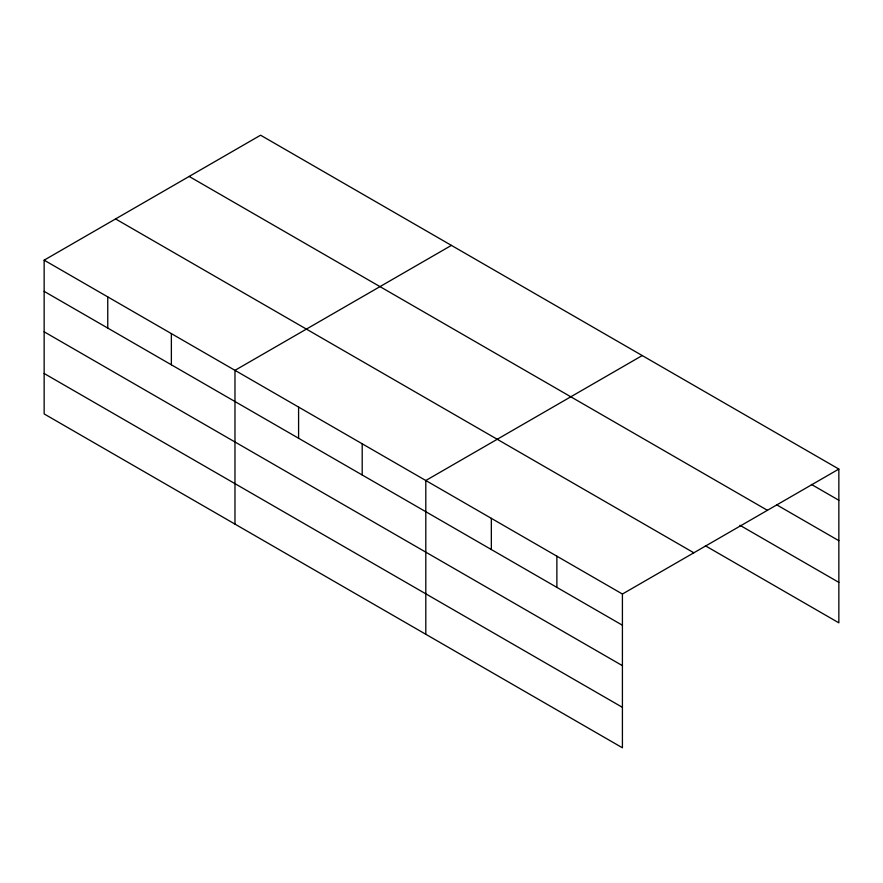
<?xml version="1.0" encoding="UTF-8"?>
<svg xmlns="http://www.w3.org/2000/svg" width="883" height="883" viewBox="0 0 883 883"><rect width="100%" height="100%" fill="white"/><g stroke="black" fill="none" stroke-linecap="round" stroke-linejoin="round"><path stroke-width="1.32" d="M44.15 260.165L622.416 594.027L622.416 747.791L44.15 413.928L44.15 260.165L260.584 135.209L838.85 469.072L838.85 622.835L705.396 545.782M451.412 245.386L234.977 370.341L234.977 524.105M642.239 355.551L425.805 480.518L425.805 634.281M622.416 594.027L838.85 469.072M811.444 484.436L838.85 500.264M776.885 504.933L838.85 540.705M189.161 176.445L767.426 510.308M739.954 525.286L838.85 582.383M115.574 218.929L693.839 552.791M44.15 291.357L622.416 625.219M44.15 331.809L622.416 665.661M44.15 373.487L622.416 707.338M556.875 556.191L556.875 587.383M491.345 518.354L491.345 549.546M362.196 443.785L362.196 474.977M298.586 407.063L298.586 438.255M171.368 333.619L171.368 364.811M107.759 296.887L107.759 328.079"/></g></svg>
